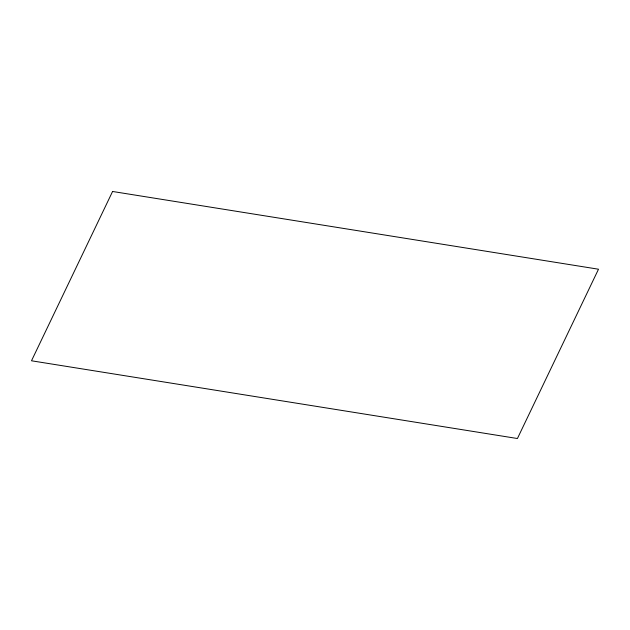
<?xml version="1.0" encoding="UTF-8"?>
<svg xmlns="http://www.w3.org/2000/svg" width="630" height="630" viewBox="0 0 630 630"><rect width="100%" height="100%" fill="white"/><g stroke="black" fill="none" stroke-linecap="round" stroke-linejoin="round"><path stroke-width="0.94" d="M112.581 191.481L31.5 360.785L517.419 438.519L598.5 269.215L112.581 191.481"/></g></svg>
